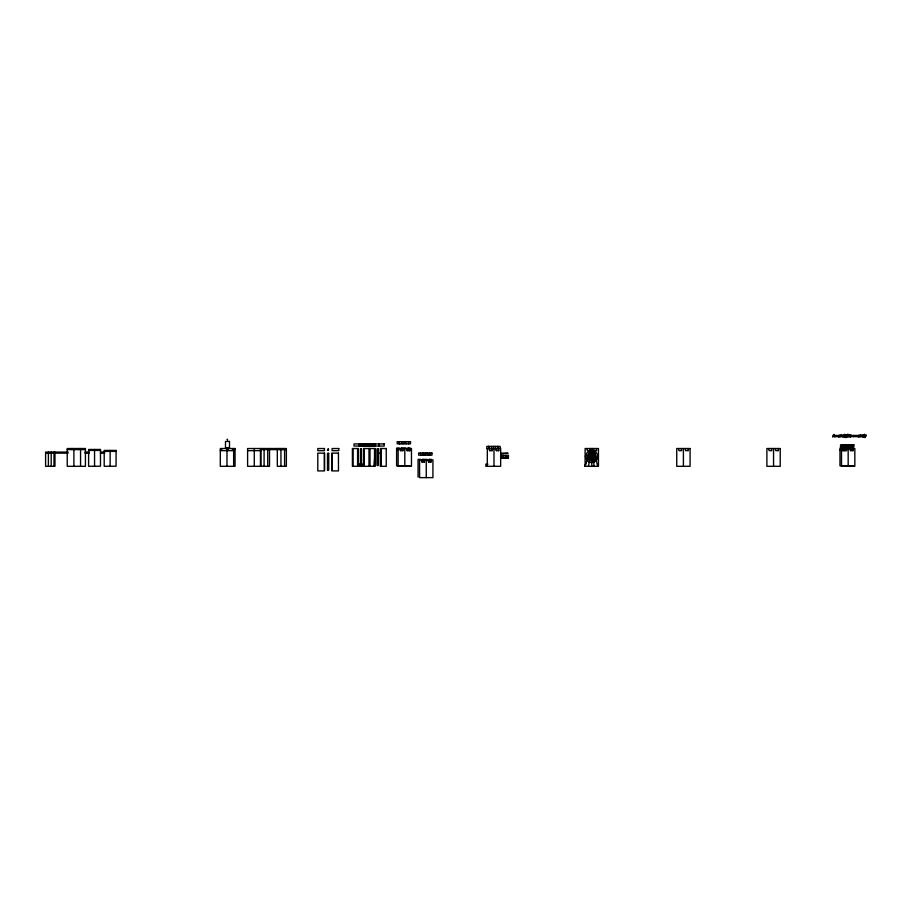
<?xml version="1.0" encoding="UTF-8"?>
<svg xmlns="http://www.w3.org/2000/svg" width="912" height="912" viewBox="0 0 912 912"><rect width="100%" height="100%" fill="white"/><g stroke="black" fill="none" stroke-linecap="round" stroke-linejoin="round"><path stroke-width="1.37" d="M501.748 456.137L501.748 455.305L508.417 455.305L508.417 458.269L501.748 458.269L501.748 455.305M227.327 439.447L227.669 439.972M227.327 439.972L227.327 439.242M588.445 466.306L591.785 448.522L591.785 466.306M401.519 448.054L400.687 450.186L401.177 448.054L405.829 448.054M408.188 448.054L407.356 450.186L407.846 448.054L409.944 448.054L409.944 450.79M422.986 459.374L422.142 461.506L422.644 459.374L427.283 459.374M429.655 459.374L428.811 461.506L429.313 459.374L431.399 459.374M842.243 446.983L842.745 444.851M842.585 446.983L843.087 444.851M844.615 446.983L845.105 444.851M844.957 446.983L845.447 444.851M844.398 450.186L844.888 448.054M848.912 446.983L849.414 444.851M849.254 446.983L849.756 444.851M851.284 446.983L851.774 444.851L852.161 446.983M851.626 446.983L852.116 444.851M503.903 457.984L503.413 455.749M506.126 455.761L506.616 457.892M584.888 466.306L586.074 462.498M585.116 466.306L585.116 448.522L598.454 448.522L598.454 466.306L585.116 466.306L590.68 448.522M359.716 444.486L375.55 444.486L372.107 444.851M372.107 445.227L375.55 445.58L359.716 445.58M849.197 448.054L844.546 448.054L844.056 450.186L846.644 450.186L846.644 448.054M853.313 448.054L851.215 448.054L850.725 450.186L853.313 450.186M357.584 448.955L357.584 465.633M381.068 448.955L381.068 465.633M67.226 449.593L85.432 449.593M232.389 449.593L235.057 449.593M260.456 449.593L286.368 449.593M398.316 450.186L399.16 448.054L396.606 448.054L396.606 465.838L409.944 465.838M839.975 450.186L842.038 450.186L842.528 448.054L839.975 448.054L839.975 465.838L853.313 465.838M88.612 450.425L100.491 450.425M220.305 450.653L233.643 450.653M247.608 450.653L260.946 450.653M594.031 450.653L596.733 450.653L596.243 448.522M841.502 450.653L846.461 450.653L845.96 448.522M104.196 451.372L116.075 451.372M68.126 452.078L45.6 452.078L45.6 466.306L54.959 466.306L54.959 452.078M84.964 452.078L89.251 452.078M100.457 452.078L104.732 452.078M45.6 453.15L68.126 453.15M84.964 453.15L89.251 453.15M100.457 453.15L104.732 453.15M378.412 453.127L377.579 450.995M378.628 453.127L379.312 453.127M324.467 453.56L324.467 470.227M331.763 453.56L331.763 470.227M505.294 455.749L507.847 455.749L507.847 457.892L501.178 457.892L501.178 455.749M420.614 459.374L418.061 459.374L418.061 477.158M358.131 464.174L363.466 464.174M487.954 464.174L485.857 464.174L485.857 466.306L500.654 466.306L500.654 448.522L486.814 448.522L486.814 446.39L500.152 446.39L500.152 448.522M852.629 448.522L853.13 450.653L850.417 450.653L849.927 448.522M851.318 444.851L851.819 446.983M852.788 450.653L852.287 448.522L854.84 448.522L854.84 466.306L841.502 466.306L841.502 448.522L843.6 448.522L844.09 450.653M850.759 450.653L850.269 448.522L845.618 448.522L846.119 450.653M849.3 444.851L849.79 446.983M848.958 444.851L849.448 446.983M844.991 444.851L845.492 446.983M844.649 444.851L845.15 446.983M842.631 444.851L843.121 446.983M842.289 444.851L842.779 446.983M843.258 448.522L843.748 450.653M778.016 448.522L778.506 450.653L775.804 450.653L775.303 448.522M771.347 448.522L771.837 450.653L769.135 450.653L768.634 448.522M687.865 448.522L688.366 450.653L685.664 450.653L685.163 448.522M681.196 448.522L681.697 450.653L678.995 450.653L678.494 448.522M593.541 448.522L597.668 466.306M589.574 448.522L590.064 450.653L587.362 450.653L586.872 448.522M506.012 455.305L506.696 458.269M505.636 455.749L506.137 457.892M503.299 455.305L503.994 458.269M497.941 446.39L498.932 450.653L496.231 450.653L495.239 446.39M497.599 446.39L498.59 450.653M496.071 448.522L496.573 450.653M491.272 446.39L492.263 450.653L489.562 450.653L488.57 446.39M491.431 448.522L491.921 450.653M488.912 446.39L489.904 450.653M429.757 453.025L430.247 455.156M429.404 453.025L429.905 455.156M430.726 459.842L431.216 461.974L428.515 461.974L428.013 459.842M430.874 461.974L430.373 459.842L432.926 459.842L432.926 477.626L419.588 477.626L419.588 459.842L421.686 459.842L422.188 461.974M427.386 453.025L427.888 455.156M427.044 453.025L427.546 455.156M428.857 461.974L428.355 459.842L423.704 459.842L424.205 461.974M423.077 453.025L423.578 455.156M422.735 453.025L423.236 455.156M424.046 459.842L424.547 461.974L421.846 461.974L421.344 459.842M420.375 453.025L420.877 455.156M408.291 441.704L408.781 443.836M409.26 448.522L409.75 450.653L407.048 450.653L406.558 448.522M409.408 450.653L408.918 448.522L411.472 448.522L411.472 466.306L398.134 466.306L398.134 448.522L400.22 448.522L400.721 450.653M405.589 441.704L406.079 443.836M407.39 450.653L406.889 448.522L402.249 448.522L402.739 450.653M401.622 441.704L402.112 443.836M402.591 448.522L403.081 450.653L400.379 450.653L399.878 448.522M399.251 441.704L399.752 443.836M398.909 441.704L399.41 443.836M361.255 464.174L361.745 466.306M360.913 464.174L361.403 466.306M358.895 464.174L359.385 466.306M358.553 464.174L359.043 466.306M592.663 448.522L594.031 466.306M848.171 448.522L848.171 466.306M847.202 444.851L847.202 446.983M773.558 448.522L773.558 466.306M683.407 448.522L683.407 466.306M493.985 448.522L493.985 466.306M493.483 446.39L493.483 448.522M487.316 448.522L487.316 466.306M426.257 459.842L426.257 477.626M425.288 453.025L425.288 455.156M404.803 448.522L404.803 466.306M403.834 441.704L403.834 443.836M380.954 448.522L380.954 466.306M380.714 448.955L380.714 465.633M378.913 443.916L378.913 446.059M377.91 448.807L377.91 465.473M377.42 448.807L377.42 465.473M374.764 448.955L374.627 465.633M374.524 448.522L374.524 466.306M372.871 443.916L372.871 446.059M370.625 443.916L370.625 446.059M369.884 448.522L369.884 466.306M369.44 448.522L369.44 466.306M369.235 448.522L369.235 466.306M367.582 443.916L367.582 446.059M365.347 443.916L365.347 446.059M364.15 448.522L364.15 466.306M363.911 448.955L363.911 465.633M363.466 466.306L363.5 448.522L375.174 448.522L375.174 466.306L352.408 466.306L352.408 448.522L358.336 448.522L358.336 466.306M361.163 448.807L361.163 465.473M360.673 448.807L360.673 465.473M359.305 443.916L359.305 446.059M357.8 448.955L357.8 465.633M353.058 448.522L353.058 466.306M332.207 453.56L332.207 470.227M328.377 453.401L328.377 470.079M327.773 453.401L327.773 470.079M284.578 448.522L284.578 466.306M282.743 448.522L282.743 449.593M280.942 448.522L280.942 466.306M279.106 448.522L279.106 449.593M277.316 448.522L277.316 466.306L286.368 466.306L286.368 448.522L247.608 448.522L247.608 466.306L269.519 466.306L269.519 448.522M267.729 448.522L267.729 466.306M264.092 448.522L264.092 466.306M260.946 448.522L260.946 466.306M260.456 448.522L260.456 466.306M254.277 448.522L254.277 466.306M233.643 448.522L233.643 466.306M228.388 448.522L228.388 449.593M226.974 448.522L226.974 466.306M221.719 448.522L221.719 449.593M110.135 450.425L110.135 466.306M94.552 449.468L94.552 466.306M80.564 448.522L80.564 466.306M78.763 448.522L78.763 449.593M73.895 448.522L73.895 466.306M72.094 448.522L72.094 449.593M53.99 452.078L53.99 466.306M51.197 452.078L51.197 466.306M48.393 452.078L48.393 466.306M585.698 458.006A6.042 6.042 0 0 1 585.755 454.883M843.828 436.016C842.973 438.307 842.87 433.77 843.828 436.016M863.527 436.016C862.615 438.307 862.592 433.77 863.527 436.016M844.147 435.993C842.255 439.801 842.072 432.026 844.147 435.993M863.846 435.993C862.034 439.823 861.726 432.014 863.846 435.993M837.843 435.822C837.467 437.749 840.807 436.506 838.39 436.631C839.405 436.483 839.507 434.009 837.843 435.822M857.531 435.822C857.28 437.737 860.472 436.563 857.998 436.552C859.571 436.563 858.887 433.952 857.531 435.822M849.87 435.719C848.491 438.854 848.456 432.584 849.87 435.719M834.822 435.503C835.757 439.048 836.315 434.283 834.822 435.503M836.338 435.503C837.296 439.048 837.866 434.283 836.338 435.503M851.227 435.503C852.15 439.048 852.72 434.283 851.227 435.503M854.521 435.503C855.456 439.06 856.015 434.272 854.521 435.503M856.037 435.503C856.972 439.06 857.519 434.272 856.037 435.503M850.212 435.719L849.71 436.757L848.263 436.951L848.263 434.477L849.71 434.682L850.212 435.719M852.72 436.232C854.624 438.809 854.373 432.995 852.72 436.232M590.862 456.296C592.036 459.944 593.701 453.709 590.862 456.296M853.051 436.267L853.871 435.982L853.051 436.267M838.185 435.617L839.12 435.822L838.185 435.617M857.884 435.617L858.819 435.822L857.884 435.617M847.636 434.374L846.678 437.486L847.636 434.374M833.192 436.267L832.645 436.951L833.876 434.477L834.708 436.951L833.192 436.267M833.671 434.819L833.283 435.982L834.047 435.982L833.671 434.819M846.382 435.104L845.869 436.472L845.036 435.104L845.367 437.635L846.382 435.104M866.069 435.104L865.568 436.472L864.724 435.104L865.066 437.635L866.069 435.104M841.183 435.229L839.735 435.104L839.735 436.951L840.476 435.343L840.796 436.951L841.537 435.343L842.152 436.951L842.061 435.298L841.183 435.229M860.882 435.229L859.435 435.104L859.435 436.951L860.176 435.343L860.483 436.951L861.224 435.343L861.851 436.951L861.76 435.298L860.882 435.229M844.786 434.374L844.478 436.951L844.786 434.374M864.485 434.374L864.177 436.951L864.485 434.374M850.862 435.104L850.543 436.951L850.862 435.104M229.493 441.454L225.492 441.454L225.492 447.86L229.493 447.86L229.493 441.454M410.503 441.704L397.165 441.704L397.165 443.836L410.503 443.836L410.503 441.704M384.191 443.916L354.016 443.916L354.016 446.059L384.191 446.059L384.191 443.916M853.871 444.851L840.533 444.851L840.533 446.983L853.871 446.983L853.871 444.851M85.432 448.522L67.226 448.522L67.226 466.306L85.432 466.306L85.432 448.522M235.057 448.522L220.305 448.522L220.305 466.306L235.057 466.306L235.057 448.522M324.467 448.522L317.798 448.522L317.798 450.653L324.467 450.653L324.467 448.522M338.762 448.522L332.093 448.522L332.093 450.653L338.762 450.653L338.762 448.522M386.243 448.522L380.304 448.522L380.304 466.306L386.243 466.306L386.243 448.522M690.076 448.522L676.738 448.522L676.738 466.306L690.076 466.306L690.076 448.522M780.227 448.522L766.889 448.522L766.889 466.306L780.227 466.306L780.227 448.522M361.38 448.807L360.457 448.807L360.457 465.473L361.38 465.473L361.38 448.807M378.127 448.807L377.203 448.807L377.203 465.473L378.127 465.473L378.127 448.807M364.264 448.955L363.694 465.633L364.264 448.955M374.98 448.955L374.41 465.633L374.98 448.955M328.468 449.092L327.579 449.445L328.468 449.092M100.491 449.468L88.612 449.468L88.612 466.306L100.491 466.192L100.491 449.468M328.468 449.833L327.579 450.186L328.468 449.833M116.075 450.425L104.196 450.425L104.196 466.306L116.075 466.203L116.075 450.425M431.957 453.025L418.619 453.025L418.619 455.156L431.957 455.156L431.957 453.025M324.467 453.127L317.798 453.127L317.798 470.911L324.467 470.911L324.467 453.127M338.466 453.127L331.763 453.127L331.797 470.911L338.466 470.911L338.432 453.127M328.662 453.401L327.488 453.401L327.488 470.079L328.662 470.079L328.662 453.401M507.847 453.253L501.178 453.469L507.847 453.253M591.147 457.642A1.277 1.277 0 0 0 593.062 456.536A1.277 1.277 0 0 0 591.147 455.441A1.277 1.277 0 0 0 591.147 457.642M588.673 461.723A6.042 6.042 0 0 0 597.816 456.638A6.042 6.042 0 0 0 588.856 451.258A6.042 6.042 0 0 0 588.673 461.723M590.064 458.565A2.656 2.656 0 0 0 594.396 457.015A2.656 2.656 0 0 0 590.885 454.039A2.656 2.656 0 0 0 590.064 458.565M589.414 460.081A4.252 4.252 0 0 0 596.026 456.821A4.252 4.252 0 0 0 589.904 452.717A4.252 4.252 0 0 0 589.414 460.081M589.517 459.58A3.785 3.785 0 0 0 595.547 456.992A3.785 3.785 0 0 0 590.292 453.059A3.785 3.785 0 0 0 589.517 459.58"/></g></svg>
